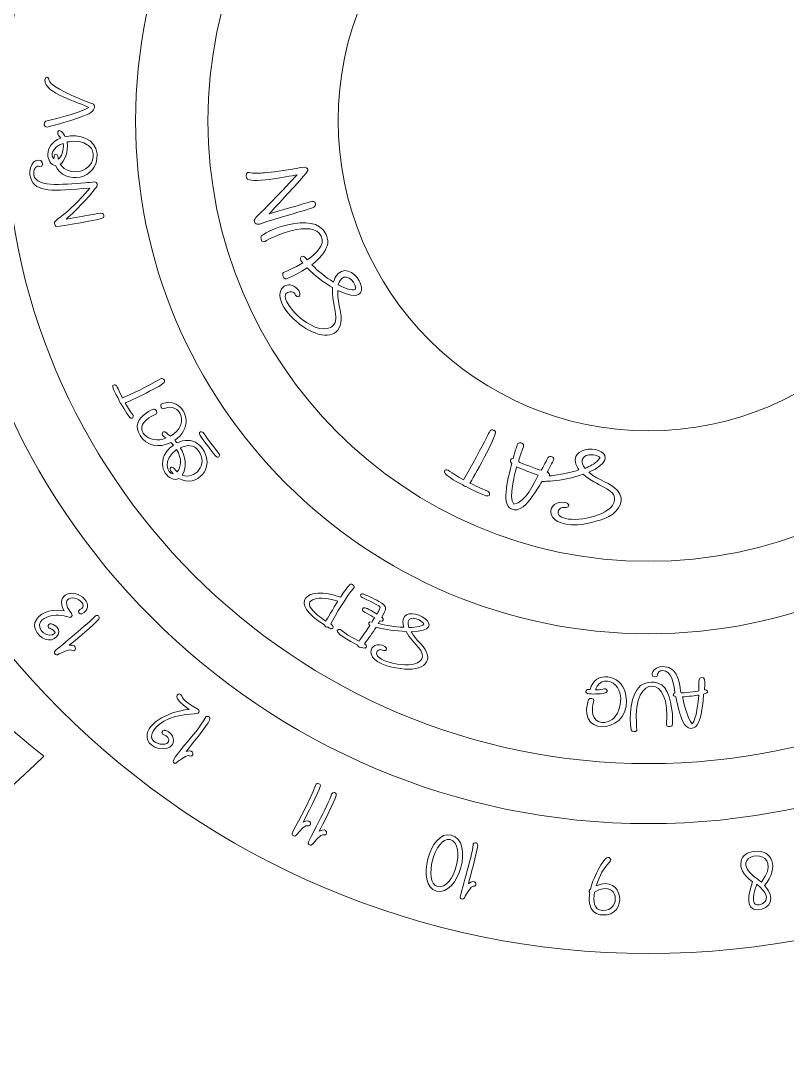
# Model space of a CAD drawing. Header units: inches. Extents: x 0.6 to 23.3, y -0.3 to 8.3.
# Drawn here: x 5.958 to 9.222, y -0.033 to 4.338 of the extents above; entities that cross this region are included whole.
import ezdxf

# ---------------------------------------------------------------- set-up
doc = ezdxf.new("R2010")
doc.units = ezdxf.units.IN
doc.header["$MEASUREMENT"] = 0
doc.layers.add('_U+0421_U+043B_U+043E_U+0439 1', color=7, linetype='Continuous')

msp = doc.modelspace()

# ---------------------------------------------------------------- linework, layer by layer
at = {"layer": '_U+0421_U+043B_U+043E_U+0439 1', "color": 1, "lineweight": 9, "true_color": 0xff0000}
for points, knots in [([(4.9, 5.1792), (4.9, 5.1792), (4.9, 5.1792), (4.9, 5.1792), (5.1153, 5.7944), (5.525, 6.3708), (6.0569, 6.7861), (4.5181, 8.3028), (2.0708, 8.2792), (0.5569, 6.7861), (0.6972, 6.6764), (0.8278, 6.5569), (0.95, 6.4278), (0.95, 6.4278), (0.95, 6.4278), (0.95, 6.4278), (2.3889, 4.9042), (2.1972, 2.4917), (0.5569, 1.2069), (0.9125, 0.8569), (1.3139, 0.5931), (1.7306, 0.4097), (1.7306, 0.4097), (1.7306, 0.4097), (1.7306, 0.4097), (1.8986, 0.3361), (2.0722, 0.2736), (2.25, 0.2236), (2.25, 0.2236), (2.25, 0.2236), (2.25, 0.2236), (2.5778, 0.1319), (2.85, 0.1056), (2.85, 0.1056), (4.0236, -0.0333), (5.2028, 0.3667), (6.0569, 1.2069), (4.8458, 2.1556), (4.3944, 3.7611), (4.9, 5.1792)], [0, 0, 0, 0, 1, 1, 1, 2, 2, 2, 3, 3, 3, 4, 4, 4, 5, 5, 5, 6, 6, 6, 7, 7, 7, 8, 8, 8, 9, 9, 9, 10, 10, 10, 11, 11, 11, 12, 12, 12, 13, 13, 13, 13]), ([(8.6306, 0.3667), (6.6764, 0.3667), (5.0861, 1.9569), (5.0861, 3.9111), (5.0861, 5.8653), (6.6764, 7.4569), (8.6306, 7.4569), (10.5847, 7.4569), (12.175, 5.8667), (12.175, 3.9125), (12.1764, 1.9569), (10.5861, 0.3667), (8.6306, 0.3667)], [0, 0, 0, 0, 1, 1, 1, 2, 2, 2, 3, 3, 3, 4, 4, 4, 4]), ([(8.6306, 6.9028), (6.9806, 6.9028), (5.6389, 5.5611), (5.6389, 3.9111), (5.6389, 2.2611), (6.9806, 0.9194), (8.6306, 0.9194), (10.2806, 0.9194), (11.6222, 2.2611), (11.6222, 3.9111), (11.6222, 5.5611), (10.2806, 6.9028), (8.6306, 6.9028)], [0, 0, 0, 0, 1, 1, 1, 2, 2, 2, 3, 3, 3, 4, 4, 4, 4]), ([(8.6306, 1.175), (7.1208, 1.175), (5.8931, 2.4028), (5.8931, 3.9125), (5.8931, 5.4222), (7.1222, 6.6486), (8.6306, 6.6486), (10.1403, 6.6486), (11.3681, 5.4208), (11.3681, 3.9111), (11.3681, 2.4014), (10.1403, 1.175), (8.6306, 1.175)], [0, 0, 0, 0, 1, 1, 1, 2, 2, 2, 3, 3, 3, 4, 4, 4, 4]), ([(8.6306, 6.0944), (7.4264, 6.0944), (6.4472, 5.1153), (6.4472, 3.9111), (6.4472, 2.7069), (7.4264, 1.7278), (8.6306, 1.7278), (9.8347, 1.7278), (10.8139, 2.7083), (10.8139, 3.9111), (10.8139, 5.1139), (9.8347, 6.0944), (8.6306, 6.0944)], [0, 0, 0, 0, 1, 1, 1, 2, 2, 2, 3, 3, 3, 4, 4, 4, 4]), ([(8.6306, 2.0361), (7.5972, 2.0361), (6.7556, 2.8778), (6.7556, 3.9111), (6.7556, 4.9444), (7.5972, 5.7861), (8.6306, 5.7861), (9.6639, 5.7861), (10.5056, 4.9444), (10.5056, 3.9111), (10.5056, 2.8778), (9.6653, 2.0361), (8.6306, 2.0361)], [0, 0, 0, 0, 1, 1, 1, 2, 2, 2, 3, 3, 3, 4, 4, 4, 4]), ([(8.6306, 5.2333), (7.9014, 5.2333), (7.3097, 4.6403), (7.3097, 3.9125), (7.3097, 3.1847), (7.9028, 2.5917), (8.6306, 2.5917), (9.3597, 2.5917), (9.9514, 3.1847), (9.9514, 3.9125), (9.9514, 4.6403), (9.3597, 5.2333), (8.6306, 5.2333)], [0, 0, 0, 0, 1, 1, 1, 2, 2, 2, 3, 3, 3, 4, 4, 4, 4])]:
    msp.add_open_spline(points, degree=3, knots=knots, dxfattribs=at)
at = {"layer": '_U+0421_U+043B_U+043E_U+0439 1', "lineweight": 0}
for points, knots in [([(6.0792, 4.0833), (6.0806, 4.1), (6.0639, 4.1028), (6.0611, 4.0861), (6.0556, 4.0278), (6.2125, 3.9889), (6.2486, 3.9681), (6.2083, 3.9417), (6.0639, 3.9097), (6.0653, 3.9097), (6.0528, 3.9056), (6.0583, 3.8819), (6.0681, 3.8847), (6.0722, 3.8847), (6.2, 3.9167), (6.2486, 3.9417), (6.2736, 3.9542), (6.2764, 3.9736), (6.2681, 3.9819), (6.2639, 3.9833), (6.0833, 4.0514), (6.0792, 4.0833)], [0, 0, 0, 0, 1, 1, 1, 2, 2, 2, 3, 3, 3, 4, 4, 4, 5, 5, 5, 6, 6, 6, 7, 7, 7, 7]), ([(6.1069, 3.7208), (6.1417, 3.6361), (6.2917, 3.6583), (6.2833, 3.7708), (6.2792, 3.8347), (6.2069, 3.8583), (6.1472, 3.8431), (6.1403, 3.8597), (6.1222, 3.8806), (6.1167, 3.8639), (6.1125, 3.8514), (6.1236, 3.8458), (6.1292, 3.8375), (6.05, 3.8083), (6.0681, 3.7236), (6.1069, 3.7208)], [0, 0, 0, 0, 1, 1, 1, 2, 2, 2, 3, 3, 3, 4, 4, 4, 5, 5, 5, 5]), ([(6.1389, 3.8153), (6.1444, 3.7861), (6.1306, 3.7556), (6.1181, 3.7486), (6.1181, 3.7528), (6.1181, 3.7694), (6.1083, 3.7694), (6.1, 3.7694), (6.1, 3.7583), (6.1, 3.75), (6.0819, 3.7611), (6.0931, 3.8), (6.1389, 3.8153)], [0, 0, 0, 0, 1, 1, 1, 2, 2, 2, 3, 3, 3, 4, 4, 4, 4]), ([(6.1556, 3.8208), (6.1569, 3.8208), (6.2042, 3.8333), (6.2417, 3.8097), (6.2569, 3.8), (6.2653, 3.7875), (6.2667, 3.7708), (6.2722, 3.6931), (6.1639, 3.6681), (6.1264, 3.7264), (6.1444, 3.7361), (6.1625, 3.7792), (6.1556, 3.8208)], [0, 0, 0, 0, 1, 1, 1, 2, 2, 2, 3, 3, 3, 4, 4, 4, 4]), ([(6.1514, 3.4931), (6.2, 3.5347), (6.2431, 3.5806), (6.2819, 3.6306), (6.2875, 3.6375), (6.2833, 3.6514), (6.2736, 3.6514), (6.2611, 3.65), (6.2444, 3.6486), (6.2333, 3.6472), (6.1347, 3.6403), (6.0083, 3.625), (6.0139, 3.6917), (6.0153, 3.7056), (6.0236, 3.7236), (6.0403, 3.7167), (6.0528, 3.7139), (6.0542, 3.7361), (6.0444, 3.7417), (6.0111, 3.7556), (5.9875, 3.7069), (6.0014, 3.6667), (6.0222, 3.6042), (6.0931, 3.6125), (6.2528, 3.625), (6.1514, 3.5042), (6.1056, 3.4931), (6.1028, 3.4792), (6.1014, 3.4722), (6.1056, 3.4611), (6.1125, 3.4611), (6.1208, 3.4611), (6.3069, 3.4903), (6.3111, 3.5), (6.3125, 3.5028), (6.3125, 3.5056), (6.3125, 3.5083), (6.3069, 3.5278), (6.3014, 3.5153), (6.1514, 3.4931)], [0, 0, 0, 0, 1, 1, 1, 2, 2, 2, 3, 3, 3, 4, 4, 4, 5, 5, 5, 6, 6, 6, 7, 7, 7, 8, 8, 8, 9, 9, 9, 10, 10, 10, 11, 11, 11, 12, 12, 12, 13, 13, 13, 13]), ([(7.2125, 3.5583), (7.2069, 3.5778), (7.2042, 3.5681), (7.0153, 3.5153), (7.0389, 3.5389), (7.0625, 3.5653), (7.0931, 3.5986), (7.1861, 3.7014), (7.1833, 3.6972), (7.1792, 3.7069), (7.1736, 3.725), (7.1181, 3.7), (6.9958, 3.6903), (6.9806, 3.6889), (6.9458, 3.6861), (6.9306, 3.6917), (6.9208, 3.6958), (6.9139, 3.6792), (6.9194, 3.6681), (6.9319, 3.6403), (7.0944, 3.6736), (7.1347, 3.6819), (6.95, 3.4806), (6.9472, 3.4986), (6.9542, 3.4806), (6.9611, 3.4639), (6.9722, 3.4708), (7.0014, 3.4806), (7.1972, 3.5417), (7.2181, 3.5389), (7.2125, 3.5583)], [0, 0, 0, 0, 1, 1, 1, 2, 2, 2, 3, 3, 3, 4, 4, 4, 5, 5, 5, 6, 6, 6, 7, 7, 7, 8, 8, 8, 9, 9, 9, 10, 10, 10, 10]), ([(7.0944, 3.1806), (7.1014, 3.1833), (7.1069, 3.1847), (7.1125, 3.1833), (7.1264, 3.1806), (7.125, 3.1694), (7.1333, 3.1639), (7.1389, 3.1611), (7.1458, 3.1625), (7.1472, 3.1708), (7.1486, 3.1833), (7.1319, 3.2083), (7.1056, 3.2125), (7.0875, 3.2153), (7.0681, 3.2056), (7.0625, 3.1806), (7.0514, 3.1181), (7.1458, 3.0319), (7.2111, 3.0083), (7.2875, 2.9792), (7.3403, 3.0153), (7.3167, 3.1139), (7.3097, 3.1417), (7.3069, 3.1667), (7.3083, 3.1889), (7.4917, 3.1), (7.3833, 3.3278), (7.3097, 3.2611), (7.2986, 3.2514), (7.2944, 3.2389), (7.2903, 3.225), (7.2583, 3.2444), (7.2264, 3.2694), (7.1972, 3.2986), (7.2986, 3.375), (7.2569, 3.4264), (7.2569, 3.4306), (7.2069, 3.5333), (6.9847, 3.4389), (6.9806, 3.4167), (6.9792, 3.4042), (6.9889, 3.3903), (6.9986, 3.3972), (7.0222, 3.4167), (7.2028, 3.4944), (7.2375, 3.4208), (7.2556, 3.3819), (7.2139, 3.3431), (7.1778, 3.3194), (7.1681, 3.3306), (7.1667, 3.3347), (7.1597, 3.3347), (7.1528, 3.3361), (7.1486, 3.3292), (7.15, 3.3222), (7.15, 3.3194), (7.15, 3.3167), (7.1597, 3.3069), (7.0764, 3.2583), (7.0764, 3.2722), (7.0736, 3.2597), (7.0708, 3.2472), (7.0833, 3.2361), (7.0903, 3.2389), (7.1222, 3.2528), (7.1472, 3.2653), (7.1778, 3.2861), (7.2125, 3.25), (7.2486, 3.2222), (7.2861, 3.2014), (7.2792, 3.1278), (7.325, 3.0597), (7.2792, 3.0333), (7.2042, 2.9875), (7.0431, 3.1556), (7.0944, 3.1806)], [0, 0, 0, 0, 1, 1, 1, 2, 2, 2, 3, 3, 3, 4, 4, 4, 5, 5, 5, 6, 6, 6, 7, 7, 7, 8, 8, 8, 9, 9, 9, 10, 10, 10, 11, 11, 11, 12, 12, 12, 13, 13, 13, 14, 14, 14, 15, 15, 15, 16, 16, 16, 17, 17, 17, 18, 18, 18, 19, 19, 19, 20, 20, 20, 21, 21, 21, 22, 22, 22, 23, 23, 23, 24, 24, 24, 25, 25, 25, 25]), ([(7.3236, 3.2389), (7.3514, 3.2667), (7.3903, 3.2139), (7.3833, 3.1944), (7.3708, 3.1861), (7.3278, 3.2028), (7.3097, 3.2125), (7.3111, 3.2167), (7.3167, 3.2306), (7.3236, 3.2389)], [0, 0, 0, 0, 1, 1, 1, 2, 2, 2, 3, 3, 3, 3]), ([(6.4028, 2.7097), (6.4194, 2.7167), (6.5694, 2.7861), (6.5708, 2.8), (6.5722, 2.8097), (6.5625, 2.8181), (6.5556, 2.8139), (6.4875, 2.7736), (6.4361, 2.7514), (6.3917, 2.7319), (6.3667, 2.7764), (6.3681, 2.7903), (6.3556, 2.7875), (6.3347, 2.7847), (6.3764, 2.7306), (6.3792, 2.7167), (6.3806, 2.7125), (6.3833, 2.7097), (6.3847, 2.7083), (6.4042, 2.675), (6.4194, 2.6486), (6.4264, 2.6458), (6.4389, 2.6403), (6.4417, 2.6583), (6.4333, 2.6639), (6.4264, 2.6694), (6.4069, 2.7028), (6.4028, 2.7097)], [0, 0, 0, 0, 1, 1, 1, 2, 2, 2, 3, 3, 3, 4, 4, 4, 5, 5, 5, 6, 6, 6, 7, 7, 7, 8, 8, 8, 9, 9, 9, 9]), ([(6.5972, 2.5417), (6.6014, 2.5375), (6.6056, 2.5333), (6.6083, 2.5306), (6.6069, 2.5292), (6.5903, 2.5194), (6.5764, 2.4986), (6.5347, 2.4347), (6.5931, 2.3681), (6.6319, 2.3889), (6.7069, 2.3458), (6.7917, 2.4347), (6.7306, 2.5181), (6.7083, 2.5486), (6.675, 2.5556), (6.6472, 2.5486), (6.6208, 2.5417), (6.6292, 2.5333), (6.6139, 2.5514), (6.6847, 2.6), (6.6708, 2.6778), (6.6194, 2.7056), (6.5903, 2.7208), (6.5667, 2.7083), (6.5597, 2.7069), (6.5556, 2.7056), (6.5528, 2.6986), (6.5569, 2.6917), (6.5597, 2.6875), (6.5653, 2.6833), (6.5708, 2.6861), (6.6361, 2.7167), (6.6819, 2.6153), (6.5958, 2.5694), (6.5833, 2.5792), (6.5722, 2.5889), (6.5667, 2.5875), (6.5611, 2.5861), (6.5597, 2.5792), (6.5625, 2.5736), (6.5653, 2.5681), (6.5681, 2.5667), (6.5778, 2.5611), (6.5042, 2.5306), (6.4306, 2.5972), (6.5042, 2.6472), (6.5306, 2.6653), (6.5444, 2.6597), (6.5361, 2.6764), (6.5333, 2.6806), (6.5278, 2.6861), (6.5236, 2.6833), (6.5208, 2.6833), (6.5069, 2.6778), (6.4917, 2.6667), (6.4556, 2.6417), (6.4431, 2.6097), (6.4667, 2.5722), (6.4931, 2.525), (6.5472, 2.5181), (6.5972, 2.5417)], [0, 0, 0, 0, 1, 1, 1, 2, 2, 2, 3, 3, 3, 4, 4, 4, 5, 5, 5, 6, 6, 6, 7, 7, 7, 8, 8, 8, 9, 9, 9, 10, 10, 10, 11, 11, 11, 12, 12, 12, 13, 13, 13, 14, 14, 14, 15, 15, 15, 16, 16, 16, 17, 17, 17, 18, 18, 18, 19, 19, 19, 20, 20, 20, 20]), ([(6.7292, 2.5875), (6.7208, 2.5903), (6.7153, 2.5806), (6.7222, 2.5722), (6.7472, 2.5361), (6.7611, 2.5194), (6.7875, 2.4847), (6.7972, 2.4722), (6.8111, 2.4833), (6.8014, 2.4958), (6.7333, 2.5819), (6.7375, 2.5847), (6.7292, 2.5875)], [0, 0, 0, 0, 1, 1, 1, 2, 2, 2, 3, 3, 3, 4, 4, 4, 4]), ([(7.9792, 2.5875), (7.9778, 2.5903), (7.975, 2.5931), (7.9722, 2.5944), (7.9722, 2.5944), (7.9708, 2.5931), (7.9708, 2.5931), (7.9708, 2.5931), (7.9708, 2.5944), (7.9708, 2.5944), (7.9514, 2.6028), (7.9653, 2.5931), (7.8431, 2.3833), (7.7833, 2.4153), (7.775, 2.4333), (7.7639, 2.4236), (7.7486, 2.4097), (7.8125, 2.375), (7.8403, 2.3611), (7.8444, 2.3569), (7.85, 2.3542), (7.8542, 2.3542), (7.8889, 2.3361), (7.9264, 2.3194), (7.9389, 2.3153), (7.9444, 2.3139), (7.9528, 2.3139), (7.9542, 2.3194), (7.9569, 2.3264), (7.95, 2.3319), (7.9431, 2.3361), (7.9403, 2.3375), (7.9389, 2.3375), (7.9389, 2.3375), (7.925, 2.3431), (7.8889, 2.3597), (7.8708, 2.3694), (7.8806, 2.3819), (7.9861, 2.5736), (7.9792, 2.5875)], [0, 0, 0, 0, 1, 1, 1, 2, 2, 2, 3, 3, 3, 4, 4, 4, 5, 5, 5, 6, 6, 6, 7, 7, 7, 8, 8, 8, 9, 9, 9, 10, 10, 10, 11, 11, 11, 12, 12, 12, 13, 13, 13, 13]), ([(8.4986, 2.3375), (8.4667, 2.3736), (8.4236, 2.375), (8.3764, 2.4153), (8.5417, 2.4889), (8.3694, 2.5486), (8.3264, 2.4903), (8.3111, 2.4694), (8.3208, 2.4458), (8.3347, 2.425), (8.2986, 2.4125), (8.2139, 2.4), (8.2139, 2.4), (8.2139, 2.4), (8.2083, 2.4), (8.2083, 2.4), (8.2111, 2.4056), (8.2069, 2.4125), (8.2, 2.4167), (8.2028, 2.4208), (8.225, 2.4639), (8.2264, 2.4667), (8.2319, 2.4792), (8.2111, 2.4903), (8.2028, 2.4764), (8.2014, 2.4722), (8.1792, 2.4347), (8.1736, 2.4236), (8.1514, 2.4306), (8.1319, 2.4389), (8.1153, 2.4444), (8.0681, 2.4611), (8.0764, 2.4556), (8.0847, 2.4847), (8.0958, 2.5236), (8.1069, 2.5319), (8.0917, 2.5389), (8.0903, 2.5389), (8.0875, 2.5417), (8.0819, 2.5403), (8.0778, 2.5403), (8.0722, 2.5361), (8.0722, 2.5333), (8.0694, 2.5222), (8.0667, 2.5208), (8.0542, 2.4736), (8.0431, 2.475), (8.0375, 2.4625), (8.0486, 2.4528), (8.0375, 2.4042), (8, 2.2819), (8.0458, 2.2597), (8.0819, 2.2417), (8.1139, 2.2806), (8.1389, 2.3167), (8.1486, 2.3292), (8.1653, 2.3556), (8.1778, 2.3764), (8.1819, 2.3764), (8.1847, 2.3764), (8.1847, 2.3764), (8.1847, 2.3764), (8.2056, 2.3778), (8.2139, 2.3778), (8.2653, 2.3819), (8.3111, 2.3917), (8.3528, 2.4069), (8.4083, 2.3542), (8.4931, 2.3472), (8.4861, 2.2958), (8.4764, 2.2333), (8.3375, 2.2042), (8.2778, 2.2181), (8.2222, 2.2306), (8.25, 2.2722), (8.2736, 2.2653), (8.2917, 2.2611), (8.3, 2.2806), (8.2778, 2.2861), (8.2, 2.3042), (8.1708, 2.1847), (8.3306, 2.1917), (8.3764, 2.1944), (8.4444, 2.2167), (8.4625, 2.2264), (8.5069, 2.2542), (8.5347, 2.2972), (8.4986, 2.3375)], [0, 0, 0, 0, 1, 1, 1, 2, 2, 2, 3, 3, 3, 4, 4, 4, 5, 5, 5, 6, 6, 6, 7, 7, 7, 8, 8, 8, 9, 9, 9, 10, 10, 10, 11, 11, 11, 12, 12, 12, 13, 13, 13, 14, 14, 14, 15, 15, 15, 16, 16, 16, 17, 17, 17, 18, 18, 18, 19, 19, 19, 20, 20, 20, 21, 21, 21, 22, 22, 22, 23, 23, 23, 24, 24, 24, 25, 25, 25, 26, 26, 26, 27, 27, 27, 28, 28, 28, 29, 29, 29, 29]), ([(6.6222, 2.5125), (6.6458, 2.475), (6.6417, 2.4347), (6.625, 2.4167), (6.6111, 2.4278), (6.6125, 2.4333), (6.6042, 2.4361), (6.5958, 2.4389), (6.5847, 2.4319), (6.6069, 2.4083), (6.5806, 2.4083), (6.5611, 2.4694), (6.6222, 2.5125)], [0, 0, 0, 0, 1, 1, 1, 2, 2, 2, 3, 3, 3, 4, 4, 4, 4]), ([(6.7153, 2.5069), (6.7597, 2.4472), (6.6986, 2.3833), (6.6458, 2.4028), (6.6681, 2.4375), (6.6597, 2.4847), (6.6375, 2.5194), (6.6667, 2.5333), (6.6958, 2.5333), (6.7153, 2.5069)], [0, 0, 0, 0, 1, 1, 1, 2, 2, 2, 3, 3, 3, 3]), ([(8.3764, 2.4889), (8.3917, 2.4917), (8.4167, 2.4875), (8.4236, 2.4778), (8.4236, 2.475), (8.4222, 2.4708), (8.4097, 2.4597), (8.4, 2.4514), (8.3833, 2.4417), (8.3611, 2.4319), (8.3403, 2.4569), (8.3444, 2.4847), (8.3764, 2.4889)], [0, 0, 0, 0, 1, 1, 1, 2, 2, 2, 3, 3, 3, 4, 4, 4, 4]), ([(8.0569, 2.2792), (8.0333, 2.3083), (8.0611, 2.4056), (8.0694, 2.4389), (8.0944, 2.4264), (8.1306, 2.4139), (8.1611, 2.4028), (8.1444, 2.3708), (8.1097, 2.2875), (8.0569, 2.2792)], [0, 0, 0, 0, 1, 1, 1, 2, 2, 2, 3, 3, 3, 3]), ([(7.3736, 1.9347), (7.3722, 1.9375), (7.3639, 1.9417), (7.3583, 1.9361), (7.3458, 1.9236), (7.3292, 1.8986), (7.3194, 1.8833), (7.1736, 1.9361), (7.0944, 1.8611), (7.2514, 1.7653), (7.2528, 1.7597), (7.2597, 1.7542), (7.2667, 1.7556), (7.2722, 1.7528), (7.2764, 1.7486), (7.2819, 1.7486), (7.2917, 1.7486), (7.2917, 1.7611), (7.2778, 1.7694), (7.2986, 1.8069), (7.3472, 1.8917), (7.375, 1.9208), (7.3806, 1.925), (7.3778, 1.9306), (7.3736, 1.9347)], [0, 0, 0, 0, 1, 1, 1, 2, 2, 2, 3, 3, 3, 4, 4, 4, 5, 5, 5, 6, 6, 6, 7, 7, 7, 8, 8, 8, 8]), ([(6.0972, 1.7667), (6.0722, 1.7792), (6.0694, 1.7514), (6.0847, 1.75), (6.0917, 1.7472), (6.0944, 1.7458), (6.1042, 1.7347), (6.1056, 1.7333), (6.1056, 1.7319), (6.1042, 1.7306), (6.0806, 1.7014), (6.0194, 1.7472), (6.0431, 1.7792), (6.0583, 1.8), (6.0917, 1.8083), (6.1194, 1.8069), (6.1583, 1.8056), (6.1667, 1.7903), (6.175, 1.8014), (6.1833, 1.8125), (6.1639, 1.8181), (6.1542, 1.8514), (6.1472, 1.8764), (6.1722, 1.8861), (6.1972, 1.8764), (6.2194, 1.8667), (6.2375, 1.8431), (6.2097, 1.8306), (6.1972, 1.8236), (6.2083, 1.8069), (6.2181, 1.8125), (6.2472, 1.8264), (6.25, 1.8528), (6.2306, 1.875), (6.1889, 1.9222), (6.1014, 1.9014), (6.1431, 1.825), (6.1028, 1.8333), (6.0486, 1.8236), (6.0264, 1.7903), (5.9986, 1.75), (6.0417, 1.7042), (6.0764, 1.7014), (6.1111, 1.6986), (6.1458, 1.7431), (6.0972, 1.7667)], [0, 0, 0, 0, 1, 1, 1, 2, 2, 2, 3, 3, 3, 4, 4, 4, 5, 5, 5, 6, 6, 6, 7, 7, 7, 8, 8, 8, 9, 9, 9, 10, 10, 10, 11, 11, 11, 12, 12, 12, 13, 13, 13, 14, 14, 14, 15, 15, 15, 15]), ([(7.2569, 1.7819), (7.2431, 1.7903), (7.2167, 1.8111), (7.2028, 1.825), (7.1514, 1.8792), (7.2347, 1.8917), (7.3083, 1.8667), (7.2903, 1.8389), (7.2597, 1.7861), (7.2569, 1.7819)], [0, 0, 0, 0, 1, 1, 1, 2, 2, 2, 3, 3, 3, 3]), ([(7.6597, 1.6861), (7.6431, 1.7042), (7.6292, 1.7208), (7.6208, 1.7361), (7.8014, 1.7403), (7.6056, 1.8639), (7.5861, 1.7889), (7.5819, 1.7736), (7.5889, 1.7583), (7.5889, 1.7556), (7.5472, 1.7569), (7.5125, 1.7639), (7.4806, 1.7708), (7.4833, 1.775), (7.4861, 1.7792), (7.4875, 1.7833), (7.5014, 1.7764), (7.5083, 1.7903), (7.4958, 1.7986), (7.5153, 1.8347), (7.5222, 1.8431), (7.4833, 1.8653), (7.4597, 1.8792), (7.4264, 1.8931), (7.4167, 1.8972), (7.4069, 1.9), (7.4, 1.8931), (7.4069, 1.8847), (7.4111, 1.8806), (7.4778, 1.8542), (7.4889, 1.8403), (7.4861, 1.8306), (7.4806, 1.8194), (7.475, 1.8111), (7.4333, 1.8361), (7.425, 1.8403), (7.4181, 1.8375), (7.4125, 1.8361), (7.4125, 1.8292), (7.4153, 1.825), (7.4181, 1.8208), (7.4208, 1.8208), (7.4306, 1.8153), (7.4431, 1.8083), (7.4556, 1.8014), (7.4653, 1.7958), (7.4611, 1.7903), (7.4569, 1.7833), (7.4542, 1.7778), (7.4375, 1.7819), (7.4361, 1.7694), (7.4444, 1.7625), (7.4222, 1.7278), (7.4069, 1.7097), (7.3986, 1.6958), (7.3153, 1.7389), (7.3236, 1.75), (7.3111, 1.7458), (7.2833, 1.7375), (7.3653, 1.6931), (7.3917, 1.6792), (7.3944, 1.6722), (7.4028, 1.6667), (7.4097, 1.6708), (7.4125, 1.6694), (7.4125, 1.6694), (7.4153, 1.6681), (7.4319, 1.6611), (7.4347, 1.6792), (7.4222, 1.6847), (7.4375, 1.7056), (7.4569, 1.7333), (7.4708, 1.7556), (7.5125, 1.7458), (7.5542, 1.7389), (7.5986, 1.7375), (7.6278, 1.6819), (7.6875, 1.6514), (7.6639, 1.6181), (7.6319, 1.5722), (7.4875, 1.6042), (7.4736, 1.6389), (7.4681, 1.6528), (7.4875, 1.6653), (7.4986, 1.6583), (7.5111, 1.65), (7.5236, 1.6639), (7.5083, 1.6736), (7.4458, 1.7111), (7.3903, 1.6014), (7.575, 1.5792), (7.6736, 1.5639), (7.7292, 1.6139), (7.6597, 1.6861)], [0, 0, 0, 0, 1, 1, 1, 2, 2, 2, 3, 3, 3, 4, 4, 4, 5, 5, 5, 6, 6, 6, 7, 7, 7, 8, 8, 8, 9, 9, 9, 10, 10, 10, 11, 11, 11, 12, 12, 12, 13, 13, 13, 14, 14, 14, 15, 15, 15, 16, 16, 16, 17, 17, 17, 18, 18, 18, 19, 19, 19, 20, 20, 20, 21, 21, 21, 22, 22, 22, 23, 23, 23, 24, 24, 24, 25, 25, 25, 26, 26, 26, 27, 27, 27, 28, 28, 28, 29, 29, 29, 30, 30, 30, 31, 31, 31, 31]), ([(6.275, 1.8028), (6.25, 1.7736), (6.1278, 1.675), (6.1056, 1.6556), (6.0986, 1.65), (6.1028, 1.6375), (6.1111, 1.6375), (6.1181, 1.6375), (6.1639, 1.6667), (6.175, 1.6583), (6.1917, 1.6444), (6.2056, 1.6833), (6.1653, 1.6792), (6.1861, 1.6958), (6.275, 1.7694), (6.2903, 1.7903), (6.2944, 1.7958), (6.2931, 1.8), (6.2889, 1.8042), (6.2875, 1.8042), (6.2806, 1.8097), (6.275, 1.8028)], [0, 0, 0, 0, 1, 1, 1, 2, 2, 2, 3, 3, 3, 4, 4, 4, 5, 5, 5, 6, 6, 6, 7, 7, 7, 7]), ([(7.6667, 1.7778), (7.675, 1.7708), (7.6736, 1.7708), (7.6736, 1.7681), (7.6736, 1.7681), (7.6736, 1.7681), (7.6736, 1.7681), (7.6681, 1.7569), (7.6236, 1.7542), (7.6111, 1.7542), (7.5944, 1.7972), (7.6333, 1.8056), (7.6667, 1.7778)], [0, 0, 0, 0, 1, 1, 1, 2, 2, 2, 3, 3, 3, 4, 4, 4, 4]), ([(8.8694, 1.4889), (8.8708, 1.525), (8.8694, 1.5319), (8.8694, 1.5333), (8.8681, 1.5444), (8.8458, 1.5444), (8.8458, 1.5319), (8.8458, 1.5292), (8.8444, 1.4958), (8.8444, 1.4847), (8.8403, 1.4833), (8.7736, 1.4736), (8.7694, 1.4764), (8.7625, 1.4861), (8.7681, 1.5889), (8.6931, 1.5889), (8.6486, 1.5889), (8.6319, 1.5444), (8.6569, 1.5444), (8.675, 1.5444), (8.6639, 1.5556), (8.675, 1.5653), (8.6792, 1.5694), (8.6847, 1.5708), (8.6903, 1.5708), (8.7306, 1.5722), (8.7375, 1.5153), (8.7431, 1.4764), (8.7347, 1.4736), (8.7306, 1.4625), (8.7472, 1.4597), (8.7514, 1.4389), (8.7556, 1.4208), (8.7611, 1.4), (8.7694, 1.3722), (8.7819, 1.325), (8.8111, 1.325), (8.8417, 1.325), (8.8514, 1.3667), (8.8569, 1.3972), (8.8597, 1.4139), (8.8639, 1.45), (8.8653, 1.4708), (8.8917, 1.4764), (8.8819, 1.4903), (8.8694, 1.4889)], [0, 0, 0, 0, 1, 1, 1, 2, 2, 2, 3, 3, 3, 4, 4, 4, 5, 5, 5, 6, 6, 6, 7, 7, 7, 8, 8, 8, 9, 9, 9, 10, 10, 10, 11, 11, 11, 12, 12, 12, 13, 13, 13, 14, 14, 14, 15, 15, 15, 15]), ([(8.3819, 1.4903), (8.3764, 1.4903), (8.3722, 1.4917), (8.3681, 1.4889), (8.3639, 1.4861), (8.3611, 1.4806), (8.3667, 1.4764), (8.375, 1.4681), (8.4167, 1.4722), (8.4264, 1.4722), (8.475, 1.4764), (8.45, 1.5), (8.4361, 1.4917), (8.425, 1.4889), (8.4153, 1.4889), (8.4056, 1.4889), (8.4069, 1.4931), (8.4083, 1.4972), (8.4125, 1.5042), (8.4333, 1.5389), (8.4792, 1.5306), (8.4986, 1.4986), (8.5333, 1.4444), (8.5, 1.3431), (8.4306, 1.35), (8.3903, 1.3542), (8.3847, 1.4042), (8.3986, 1.4417), (8.4, 1.4472), (8.3944, 1.4514), (8.3889, 1.4528), (8.375, 1.4556), (8.3736, 1.4431), (8.3722, 1.4361), (8.3278, 1.2778), (8.5722, 1.3069), (8.5333, 1.4736), (8.5139, 1.5583), (8.4014, 1.5722), (8.3819, 1.4903)], [0, 0, 0, 0, 1, 1, 1, 2, 2, 2, 3, 3, 3, 4, 4, 4, 5, 5, 5, 6, 6, 6, 7, 7, 7, 8, 8, 8, 9, 9, 9, 10, 10, 10, 11, 11, 11, 12, 12, 12, 13, 13, 13, 13]), ([(8.6875, 1.5097), (8.6625, 1.5264), (8.6236, 1.5264), (8.5972, 1.5069), (8.5528, 1.4722), (8.5472, 1.3708), (8.5569, 1.3181), (8.5583, 1.3111), (8.5764, 1.3083), (8.5806, 1.3153), (8.5819, 1.3181), (8.5806, 1.3167), (8.5792, 1.3458), (8.5625, 1.5597), (8.7319, 1.5583), (8.7069, 1.3417), (8.7056, 1.3333), (8.7194, 1.3292), (8.7278, 1.3347), (8.7333, 1.3375), (8.7319, 1.3417), (8.7333, 1.3472), (8.7361, 1.3931), (8.7222, 1.4847), (8.6875, 1.5097)], [0, 0, 0, 0, 1, 1, 1, 2, 2, 2, 3, 3, 3, 4, 4, 4, 5, 5, 5, 6, 6, 6, 7, 7, 7, 8, 8, 8, 8]), ([(6.5764, 1.3153), (6.5722, 1.3167), (6.5708, 1.3167), (6.5708, 1.3167), (6.5569, 1.3181), (6.5556, 1.2986), (6.5681, 1.2972), (6.5708, 1.2958), (6.5722, 1.2972), (6.5778, 1.2931), (6.5903, 1.2861), (6.5931, 1.2681), (6.5806, 1.2611), (6.5597, 1.25), (6.5222, 1.2639), (6.5167, 1.2819), (6.5097, 1.3097), (6.5403, 1.3403), (6.5681, 1.3556), (6.6306, 1.3903), (6.7069, 1.3847), (6.7139, 1.3903), (6.7181, 1.3931), (6.7194, 1.4028), (6.7125, 1.4069), (6.6375, 1.4458), (6.6486, 1.4611), (6.6389, 1.4694), (6.625, 1.4792), (6.5986, 1.4556), (6.675, 1.4056), (6.5806, 1.3958), (6.4806, 1.3417), (6.4986, 1.2764), (6.5097, 1.2417), (6.5778, 1.2194), (6.6042, 1.2569), (6.6153, 1.2792), (6.6028, 1.3083), (6.5764, 1.3153)], [0, 0, 0, 0, 1, 1, 1, 2, 2, 2, 3, 3, 3, 4, 4, 4, 5, 5, 5, 6, 6, 6, 7, 7, 7, 8, 8, 8, 9, 9, 9, 10, 10, 10, 11, 11, 11, 12, 12, 12, 13, 13, 13, 13]), ([(8.8167, 1.3444), (8.7972, 1.3653), (8.7806, 1.4319), (8.775, 1.4597), (8.7972, 1.4597), (8.8347, 1.4653), (8.8444, 1.4667), (8.8431, 1.4389), (8.8347, 1.3639), (8.8167, 1.3444)], [0, 0, 0, 0, 1, 1, 1, 2, 2, 2, 3, 3, 3, 3]), ([(6.7583, 1.375), (6.7569, 1.375), (6.7486, 1.3792), (6.7444, 1.3708), (6.7056, 1.2986), (6.5931, 1.1931), (6.6083, 1.1792), (6.6153, 1.1708), (6.6236, 1.1806), (6.6292, 1.1847), (6.6361, 1.1903), (6.6681, 1.2139), (6.6764, 1.2083), (6.6944, 1.1986), (6.7028, 1.2389), (6.6625, 1.2264), (6.6792, 1.2472), (6.7514, 1.3375), (6.7625, 1.3597), (6.7653, 1.3681), (6.7639, 1.3708), (6.7583, 1.375)], [0, 0, 0, 0, 1, 1, 1, 2, 2, 2, 3, 3, 3, 4, 4, 4, 5, 5, 5, 6, 6, 6, 7, 7, 7, 7]), ([(7.1611, 0.9264), (7.1736, 0.95), (7.2264, 1.0528), (7.2333, 1.0778), (7.2347, 1.0833), (7.2333, 1.0875), (7.2278, 1.0889), (7.2139, 1.0958), (7.2153, 1.0819), (7.1944, 1.0375), (7.1319, 0.9056), (7.1111, 0.8833), (7.1139, 0.8736), (7.1153, 0.8694), (7.1194, 0.8667), (7.1236, 0.8667), (7.1306, 0.8667), (7.1319, 0.8722), (7.1375, 0.8778), (7.1458, 0.8875), (7.1611, 0.9042), (7.1722, 0.9097), (7.1736, 0.9111), (7.1806, 0.9083), (7.1861, 0.9111), (7.1986, 0.9167), (7.1903, 0.9417), (7.1611, 0.9264)], [0, 0, 0, 0, 1, 1, 1, 2, 2, 2, 3, 3, 3, 4, 4, 4, 5, 5, 5, 6, 6, 6, 7, 7, 7, 8, 8, 8, 9, 9, 9, 9]), ([(7.2819, 1.0444), (7.2681, 1), (7.1806, 0.8431), (7.1819, 0.8347), (7.1847, 0.8278), (7.1944, 0.8236), (7.2, 0.8319), (7.2097, 0.8431), (7.2361, 0.875), (7.2472, 0.8722), (7.2681, 0.8667), (7.2653, 0.9069), (7.2292, 0.8875), (7.2417, 0.9111), (7.2944, 1.0139), (7.3014, 1.0389), (7.3056, 1.0528), (7.2847, 1.0569), (7.2819, 1.0444)], [0, 0, 0, 0, 1, 1, 1, 2, 2, 2, 3, 3, 3, 4, 4, 4, 5, 5, 5, 6, 6, 6, 6]), ([(7.7903, 0.8708), (7.7, 0.8944), (7.6375, 0.6556), (7.7278, 0.6319), (7.8222, 0.6083), (7.8903, 0.8458), (7.7903, 0.8708)], [0, 0, 0, 0, 1, 1, 1, 2, 2, 2, 2]), ([(7.7333, 0.6514), (7.6694, 0.6681), (7.7222, 0.8681), (7.7861, 0.8514), (7.8583, 0.8319), (7.8014, 0.6347), (7.7333, 0.6514)], [0, 0, 0, 0, 1, 1, 1, 2, 2, 2, 2]), ([(7.8972, 0.8375), (7.8958, 0.8375), (7.8931, 0.8389), (7.8875, 0.8361), (7.8847, 0.8347), (7.8847, 0.8319), (7.8847, 0.8292), (7.8806, 0.7819), (7.8264, 0.6111), (7.8292, 0.6042), (7.8333, 0.5972), (7.8431, 0.5958), (7.8472, 0.6042), (7.8542, 0.6181), (7.8764, 0.6556), (7.8847, 0.6528), (7.9069, 0.6514), (7.8944, 0.6903), (7.8639, 0.6639), (7.8708, 0.6889), (7.9014, 0.8), (7.9042, 0.8264), (7.9042, 0.8347), (7.8986, 0.8361), (7.8972, 0.8375)], [0, 0, 0, 0, 1, 1, 1, 2, 2, 2, 3, 3, 3, 4, 4, 4, 5, 5, 5, 6, 6, 6, 7, 7, 7, 8, 8, 8, 8]), ([(8.4083, 0.6542), (8.4389, 0.7542), (8.4819, 0.7556), (8.4667, 0.7722), (8.4486, 0.7958), (8.3958, 0.6931), (8.3833, 0.6403), (8.3819, 0.6389), (8.3792, 0.6375), (8.3778, 0.6333), (8.3778, 0.6306), (8.3778, 0.6278), (8.3806, 0.625), (8.3792, 0.6097), (8.375, 0.5889), (8.3833, 0.5667), (8.3917, 0.5444), (8.4083, 0.5319), (8.4333, 0.5306), (8.5486, 0.5236), (8.5236, 0.7083), (8.4083, 0.6542)], [0, 0, 0, 0, 1, 1, 1, 2, 2, 2, 3, 3, 3, 4, 4, 4, 5, 5, 5, 6, 6, 6, 7, 7, 7, 7]), ([(9.0806, 0.8014), (9.0236, 0.7972), (8.9903, 0.7333), (9.0736, 0.6722), (9.0556, 0.6222), (9.0417, 0.5514), (9.0944, 0.5528), (9.1486, 0.5542), (9.175, 0.6028), (9.125, 0.6556), (9.1875, 0.7347), (9.1597, 0.8097), (9.0806, 0.8014)], [0, 0, 0, 0, 1, 1, 1, 2, 2, 2, 3, 3, 3, 4, 4, 4, 4]), ([(9.1111, 0.6708), (9.1056, 0.675), (9.0986, 0.6806), (9.0931, 0.6847), (9.0931, 0.6847), (9.0931, 0.6847), (9.0931, 0.6847), (9.0861, 0.6903), (9.0625, 0.7056), (9.0514, 0.7264), (9.0056, 0.8069), (9.2153, 0.8097), (9.1111, 0.6708)], [0, 0, 0, 0, 1, 1, 1, 2, 2, 2, 3, 3, 3, 4, 4, 4, 4]), ([(8.4347, 0.55), (8.3972, 0.5514), (8.3944, 0.5903), (8.4014, 0.6278), (8.5056, 0.6903), (8.5181, 0.5444), (8.4347, 0.55)], [0, 0, 0, 0, 1, 1, 1, 2, 2, 2, 2]), ([(9.0819, 0.5792), (9.0694, 0.5944), (9.0847, 0.6417), (9.0917, 0.6611), (9.1833, 0.5903), (9.0944, 0.5611), (9.0819, 0.5792)], [0, 0, 0, 0, 1, 1, 1, 2, 2, 2, 2])]:
    msp.add_open_spline(points, degree=3, knots=knots, dxfattribs=at)

doc.saveas('drawing.dxf')
